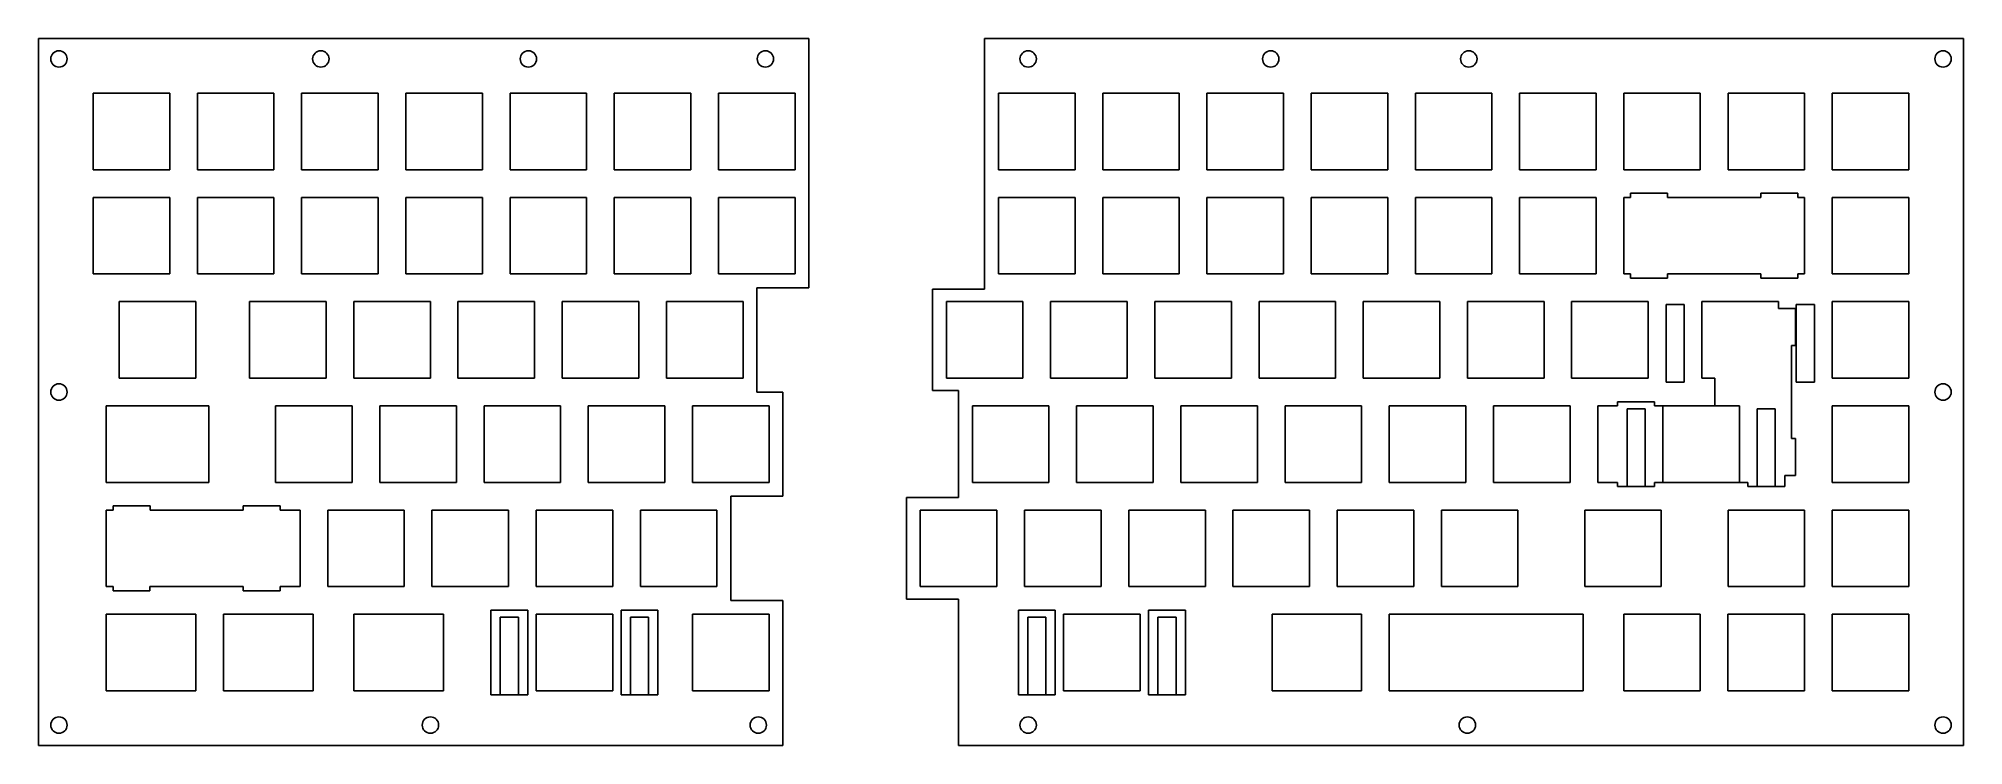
# Model space of a CAD drawing. Extents: x -28 to 324, y 197 to 327.
import ezdxf

# ---------------------------------------------------------------- set-up
doc = ezdxf.new("R2010")
doc.units = 0
doc.header["$MEASUREMENT"] = 0

msp = doc.modelspace()

# ---------------------------------------------------------------- linework, layer by layer
at = {"color": 7, "linetype": 'Continuous', "true_color": 0xffffff}
for p, q in [((112.92, 326.68), (-27.91, 326.68)), ((-27.91, 326.68), (-27.91, 197.43)), ((112.92, 281.1), (112.92, 326.68)), ((145.04, 280.85), (145.04, 326.68)), ((323.97, 326.68), (145.04, 326.68)), ((323.97, 326.68), (323.97, 197.43)), ((261.87, 297.63), (263.12, 297.63)), ((269.87, 298.38), (263.12, 298.38)), ((263.12, 298.38), (263.12, 297.63)), ((269.87, 297.63), (269.87, 298.38)), ((286.92, 297.63), (286.92, 298.38)), ((293.67, 298.38), (286.92, 298.38)), ((293.67, 298.38), (293.67, 297.63)), ((263.11, 282.88), (263.11, 283.63)), ((263.11, 282.88), (269.86, 282.88)), ((269.86, 283.63), (269.86, 282.88)), ((286.91, 283.63), (286.91, 282.88)), ((286.91, 282.88), (293.66, 282.88)), ((293.66, 282.88), (293.66, 283.63)), ((294.91, 283.63), (293.66, 283.63)), ((103.39, 262.05), (103.39, 281.1)), ((112.92, 281.1), (103.39, 281.1)), ((135.52, 262.3), (135.52, 280.85)), ((135.52, 280.85), (145.04, 280.85)), ((276.15, 278.58), (290.15, 278.58)), ((276.15, 278.58), (276.15, 264.58)), ((290.15, 278.58), (290.15, 277.33)), ((290.15, 277.33), (293.28, 277.33)), ((293.28, 277.33), (293.28, 270.58)), ((292.53, 270.58), (292.53, 253.53)), ((293.28, 270.58), (292.53, 270.58)), ((276.15, 264.58), (278.53, 264.58)), ((278.53, 264.58), (278.53, 259.53)), ((103.39, 262.05), (108.16, 262.05)), ((108.16, 243), (108.16, 262.05)), ((135.52, 262.3), (140.28, 262.3)), ((140.28, 242.75), (140.28, 262.3)), ((257.1, 259.53), (260.73, 259.53)), ((257.1, 245.53), (257.1, 259.53)), ((260.73, 259.53), (260.73, 260.28)), ((260.73, 260.28), (267.48, 260.28)), ((267.48, 260.28), (267.48, 259.53)), ((278.53, 259.53), (267.48, 259.53)), ((292.53, 253.53), (293.28, 253.53)), ((293.28, 253.53), (293.28, 246.78)), ((293.28, 246.78), (291.28, 246.78)), ((291.28, 246.78), (291.28, 244.78)), ((98.63, 223.95), (98.63, 243)), ((108.16, 243), (98.63, 243)), ((260.73, 245.53), (257.1, 245.53)), ((260.73, 244.78), (260.73, 245.53)), ((267.48, 244.78), (260.73, 244.78)), ((283.01, 245.53), (267.48, 245.53)), ((267.48, 245.53), (267.48, 244.78)), ((284.53, 245.53), (283.01, 245.53)), ((284.53, 244.78), (284.53, 245.53)), ((291.28, 244.78), (284.53, 244.78)), ((-15.53, 240.48), (-14.27, 240.48)), ((-7.52, 241.23), (-14.27, 241.23)), ((-14.27, 241.23), (-14.27, 240.48)), ((-7.52, 240.48), (-7.52, 241.23)), ((-7.52, 240.48), (9.53, 240.48)), ((9.53, 240.48), (9.53, 241.23)), ((16.28, 241.23), (9.53, 241.23)), ((16.28, 241.23), (16.28, 240.48)), ((16.28, 240.48), (19.91, 240.48)), ((130.75, 224.2), (130.75, 242.75)), ((130.75, 242.75), (140.28, 242.75)), ((-15.53, 226.48), (-14.28, 226.48)), ((-14.28, 226.48), (-14.28, 225.73)), ((-14.28, 225.73), (-7.53, 225.73)), ((-7.53, 225.73), (-7.53, 226.48)), ((-7.53, 226.48), (9.52, 226.48)), ((-7.53, 226.48), (-7.53, 225.73)), ((9.52, 226.48), (9.52, 225.73)), ((9.52, 225.73), (16.27, 225.73)), ((16.27, 225.73), (16.27, 226.48)), ((16.27, 226.48), (19.91, 226.48)), ((98.63, 223.95), (108.16, 223.95)), ((108.16, 223.95), (108.16, 197.43)), ((130.75, 224.2), (140.28, 224.2)), ((140.28, 224.2), (140.28, 197.43)), ((-15.53, 221.43), (-15.53, 207.43)), ((-15.53, 221.43), (0.86, 221.43)), ((0.86, 221.43), (0.86, 207.43)), ((5.91, 221.43), (22.29, 221.43)), ((29.72, 221.43), (29.72, 207.43)), ((29.72, 221.43), (46.1, 221.43)), ((46.1, 221.43), (46.1, 207.43)), ((63.06, 221.43), (63.06, 207.43)), ((159.47, 221.43), (159.47, 207.43)), ((197.57, 221.43), (197.57, 207.43)), ((197.57, 221.43), (213.95, 221.43)), ((219, 221.43), (254.43, 221.43)), ((219, 221.43), (219, 207.43)), ((254.43, 221.43), (254.43, 207.43)), ((-15.53, 207.43), (0.86, 207.43)), ((5.91, 207.43), (22.29, 207.43)), ((29.72, 207.43), (46.1, 207.43)), ((197.57, 207.43), (213.95, 207.43)), ((219, 207.43), (254.43, 207.43)), ((-27.91, 197.43), (108.16, 197.43)), ((140.28, 197.43), (323.97, 197.43))]:
    msp.add_line(p, q, dxfattribs=at)
at = {"color": 7, "true_color": 0xffffff}
for p, q in [((-17.91, 316.68), (-3.91, 316.68)), ((-17.91, 302.68), (-17.91, 316.68)), ((-3.91, 316.68), (-3.91, 302.68)), ((1.14, 316.68), (15.14, 316.68)), ((1.14, 302.68), (1.14, 316.68)), ((15.14, 316.68), (15.14, 302.68)), ((20.19, 316.68), (34.19, 316.68)), ((20.19, 302.68), (20.19, 316.68)), ((34.19, 316.68), (34.19, 302.68)), ((39.24, 316.68), (53.24, 316.68)), ((39.24, 302.68), (39.24, 316.68)), ((53.24, 316.68), (53.24, 302.68)), ((58.29, 316.68), (72.29, 316.68)), ((58.29, 302.68), (58.29, 316.68)), ((72.29, 316.68), (72.29, 302.68)), ((77.34, 316.68), (91.34, 316.68)), ((77.34, 302.68), (77.34, 316.68)), ((91.34, 316.68), (91.34, 302.68)), ((96.39, 316.68), (110.39, 316.68)), ((96.39, 302.68), (96.39, 316.68)), ((110.39, 316.68), (110.39, 302.68)), ((147.57, 316.68), (161.56, 316.68)), ((147.57, 302.68), (147.57, 316.68)), ((161.56, 316.68), (161.56, 302.68)), ((166.62, 316.68), (180.61, 316.68)), ((166.62, 302.68), (166.62, 316.68)), ((180.61, 316.68), (180.61, 302.68)), ((185.67, 316.68), (199.66, 316.68)), ((185.67, 302.68), (185.67, 316.68)), ((199.66, 316.68), (199.66, 302.68)), ((204.72, 316.68), (218.71, 316.68)), ((204.72, 302.68), (204.72, 316.68)), ((218.71, 316.68), (218.71, 302.68)), ((223.77, 316.68), (237.76, 316.68)), ((223.77, 302.68), (223.77, 316.68)), ((237.76, 316.68), (237.76, 302.68)), ((242.82, 316.68), (256.81, 316.68)), ((242.82, 302.68), (242.82, 316.68)), ((256.81, 316.68), (256.81, 302.68)), ((261.87, 316.68), (275.86, 316.68)), ((261.87, 302.68), (261.87, 316.68)), ((275.86, 316.68), (275.86, 302.68)), ((280.92, 316.68), (294.91, 316.68)), ((280.92, 302.68), (280.92, 316.68)), ((294.91, 316.68), (294.91, 302.68)), ((299.97, 316.68), (313.96, 316.68)), ((299.97, 302.68), (299.97, 316.68)), ((313.96, 316.68), (313.96, 302.68)), ((-3.91, 302.68), (-17.91, 302.68)), ((15.14, 302.68), (1.14, 302.68)), ((34.19, 302.68), (20.19, 302.68)), ((53.24, 302.68), (39.24, 302.68)), ((72.29, 302.68), (58.29, 302.68)), ((91.34, 302.68), (77.34, 302.68)), ((110.39, 302.68), (96.39, 302.68)), ((161.56, 302.68), (147.57, 302.68)), ((180.61, 302.68), (166.62, 302.68)), ((199.66, 302.68), (185.67, 302.68)), ((218.71, 302.68), (204.72, 302.68)), ((237.76, 302.68), (223.77, 302.68)), ((256.81, 302.68), (242.82, 302.68)), ((275.86, 302.68), (261.87, 302.68)), ((294.91, 302.68), (280.92, 302.68)), ((313.96, 302.68), (299.97, 302.68)), ((-17.91, 297.63), (-3.91, 297.63)), ((-17.91, 283.63), (-17.91, 297.63)), ((-3.91, 297.63), (-3.91, 283.63)), ((1.14, 297.63), (15.14, 297.63)), ((1.14, 283.63), (1.14, 297.63)), ((15.14, 297.63), (15.14, 283.63)), ((20.19, 297.63), (34.19, 297.63)), ((20.19, 283.63), (20.19, 297.63)), ((34.19, 297.63), (34.19, 283.63)), ((39.24, 297.63), (53.24, 297.63)), ((39.24, 283.63), (39.24, 297.63)), ((53.24, 297.63), (53.24, 283.63)), ((58.29, 297.63), (72.29, 297.63)), ((58.29, 283.63), (58.29, 297.63)), ((72.29, 297.63), (72.29, 283.63)), ((77.34, 297.63), (91.34, 297.63)), ((77.34, 283.63), (77.34, 297.63)), ((91.34, 297.63), (91.34, 283.63)), ((96.39, 297.63), (110.39, 297.63)), ((96.39, 283.63), (96.39, 297.63)), ((110.39, 297.63), (110.39, 283.63)), ((147.57, 297.63), (161.56, 297.63)), ((147.57, 283.63), (147.57, 297.63)), ((161.56, 297.63), (161.56, 283.63)), ((166.62, 297.63), (180.61, 297.63)), ((166.62, 283.63), (166.62, 297.63)), ((180.61, 297.63), (180.61, 283.63)), ((185.67, 297.63), (199.66, 297.63)), ((185.67, 283.63), (185.67, 297.63)), ((199.66, 297.63), (199.66, 283.63)), ((204.72, 297.63), (218.71, 297.63)), ((204.72, 283.63), (204.72, 297.63)), ((218.71, 297.63), (218.71, 283.63)), ((223.77, 297.63), (237.76, 297.63)), ((223.77, 283.63), (223.77, 297.63)), ((237.76, 297.63), (237.76, 283.63)), ((242.82, 297.63), (256.81, 297.63)), ((242.82, 283.63), (242.82, 297.63)), ((256.81, 297.63), (256.81, 283.63)), ((261.87, 297.63), (261.87, 283.63)), ((286.92, 297.63), (269.87, 297.63)), ((294.91, 297.63), (293.67, 297.63)), ((294.91, 283.63), (294.91, 297.63)), ((299.97, 297.63), (313.96, 297.63)), ((299.97, 283.63), (299.97, 297.63)), ((313.96, 297.63), (313.96, 283.63)), ((-3.91, 283.63), (-17.91, 283.63)), ((15.14, 283.63), (1.14, 283.63)), ((34.19, 283.63), (20.19, 283.63)), ((53.24, 283.63), (39.24, 283.63)), ((72.29, 283.63), (58.29, 283.63)), ((91.34, 283.63), (77.34, 283.63)), ((110.39, 283.63), (96.39, 283.63)), ((161.56, 283.63), (147.57, 283.63)), ((180.61, 283.63), (166.62, 283.63)), ((199.66, 283.63), (185.67, 283.63)), ((218.71, 283.63), (204.72, 283.63)), ((237.76, 283.63), (223.77, 283.63)), ((256.81, 283.63), (242.82, 283.63)), ((261.87, 283.63), (263.11, 283.63)), ((269.86, 283.63), (286.91, 283.63)), ((313.96, 283.63), (299.97, 283.63)), ((-13.14, 278.58), (0.86, 278.58)), ((-13.14, 264.58), (-13.14, 278.58)), ((0.86, 278.58), (0.86, 264.58)), ((10.67, 278.58), (24.67, 278.58)), ((10.67, 264.58), (10.67, 278.58)), ((24.67, 278.58), (24.67, 264.58)), ((29.72, 278.58), (43.72, 278.58)), ((29.72, 264.58), (29.72, 278.58)), ((43.72, 278.58), (43.72, 264.58)), ((48.77, 278.58), (62.77, 278.58)), ((48.77, 264.58), (48.77, 278.58)), ((62.77, 278.58), (62.77, 264.58)), ((67.82, 278.58), (81.82, 278.58)), ((67.82, 264.58), (67.82, 278.58)), ((81.82, 278.58), (81.82, 264.58)), ((86.87, 278.58), (100.87, 278.58)), ((86.87, 264.58), (86.87, 278.58)), ((100.87, 278.58), (100.87, 264.58)), ((138.04, 278.58), (152.04, 278.58)), ((138.04, 264.58), (138.04, 278.58)), ((152.04, 278.58), (152.04, 264.58)), ((157.09, 278.58), (171.09, 278.58)), ((157.09, 264.58), (157.09, 278.58)), ((171.09, 278.58), (171.09, 264.58)), ((176.14, 278.58), (190.14, 278.58)), ((176.14, 264.58), (176.14, 278.58)), ((190.14, 278.58), (190.14, 264.58)), ((195.19, 278.58), (209.19, 278.58)), ((195.19, 264.58), (195.19, 278.58)), ((209.19, 278.58), (209.19, 264.58)), ((214.24, 278.58), (228.24, 278.58)), ((214.24, 264.58), (214.24, 278.58)), ((228.24, 278.58), (228.24, 264.58)), ((233.29, 278.58), (247.29, 278.58)), ((233.29, 264.58), (233.29, 278.58)), ((247.29, 278.58), (247.29, 264.58)), ((252.34, 278.58), (266.34, 278.58)), ((252.34, 264.58), (252.34, 278.58)), ((266.34, 278.58), (266.34, 264.58)), ((299.97, 278.58), (313.96, 278.58)), ((299.97, 264.58), (299.97, 278.58)), ((313.96, 278.58), (313.96, 264.58)), ((0.86, 264.58), (-13.14, 264.58)), ((24.67, 264.58), (10.67, 264.58)), ((43.72, 264.58), (29.72, 264.58)), ((62.77, 264.58), (48.77, 264.58)), ((81.82, 264.58), (67.82, 264.58)), ((100.87, 264.58), (86.87, 264.58)), ((152.04, 264.58), (138.04, 264.58)), ((171.09, 264.58), (157.09, 264.58)), ((190.14, 264.58), (176.14, 264.58)), ((209.19, 264.58), (195.19, 264.58)), ((228.24, 264.58), (214.24, 264.58)), ((247.29, 264.58), (233.29, 264.58)), ((266.34, 264.58), (252.34, 264.58)), ((313.96, 264.58), (299.97, 264.58)), ((-15.53, 259.53), (3.24, 259.53)), ((-15.53, 245.53), (-15.53, 259.53)), ((3.24, 259.53), (3.24, 245.53)), ((15.43, 259.53), (29.43, 259.53)), ((15.43, 245.53), (15.43, 259.53)), ((29.43, 259.53), (29.43, 245.53)), ((34.48, 259.53), (48.48, 259.53)), ((34.48, 245.53), (34.48, 259.53)), ((48.48, 259.53), (48.48, 245.53)), ((53.53, 259.53), (67.53, 259.53)), ((53.53, 245.53), (53.53, 259.53)), ((67.53, 259.53), (67.53, 245.53)), ((72.58, 259.53), (86.58, 259.53)), ((72.58, 245.53), (72.58, 259.53)), ((86.58, 259.53), (86.58, 245.53)), ((91.63, 259.53), (105.63, 259.53)), ((91.63, 245.53), (91.63, 259.53)), ((105.63, 259.53), (105.63, 245.53)), ((142.8, 259.53), (156.8, 259.53)), ((142.8, 245.53), (142.8, 259.53)), ((156.8, 259.53), (156.8, 245.53)), ((161.85, 259.53), (175.85, 259.53)), ((161.85, 245.53), (161.85, 259.53)), ((175.85, 259.53), (175.85, 245.53)), ((180.9, 259.53), (194.9, 259.53)), ((180.9, 245.53), (180.9, 259.53)), ((194.9, 259.53), (194.9, 245.53)), ((199.95, 259.53), (213.95, 259.53)), ((199.95, 245.53), (199.95, 259.53)), ((213.95, 259.53), (213.95, 245.53)), ((219, 259.53), (233, 259.53)), ((219, 245.53), (219, 259.53)), ((233, 259.53), (233, 245.53)), ((238.05, 259.53), (252.05, 259.53)), ((238.05, 245.53), (238.05, 259.53)), ((252.05, 259.53), (252.05, 245.53)), ((299.97, 259.53), (313.96, 259.53)), ((299.97, 245.53), (299.97, 259.53)), ((313.96, 259.53), (313.96, 245.53)), ((3.24, 245.53), (-15.53, 245.53)), ((29.43, 245.53), (15.43, 245.53)), ((48.48, 245.53), (34.48, 245.53)), ((67.53, 245.53), (53.53, 245.53)), ((86.58, 245.53), (72.58, 245.53)), ((105.63, 245.53), (91.63, 245.53)), ((156.8, 245.53), (142.8, 245.53)), ((175.85, 245.53), (161.85, 245.53)), ((194.9, 245.53), (180.9, 245.53)), ((213.95, 245.53), (199.95, 245.53)), ((233, 245.53), (219, 245.53)), ((252.05, 245.53), (238.05, 245.53)), ((283.01, 245.53), (269.01, 245.53)), ((313.96, 245.53), (299.97, 245.53)), ((-15.53, 240.48), (-15.53, 226.48)), ((19.91, 226.48), (19.91, 240.48)), ((24.96, 240.48), (38.96, 240.48)), ((24.96, 226.48), (24.96, 240.48)), ((38.96, 240.48), (38.96, 226.48)), ((44.01, 240.48), (58.01, 240.48)), ((44.01, 226.48), (44.01, 240.48)), ((58.01, 240.48), (58.01, 226.48)), ((63.06, 240.48), (77.06, 240.48)), ((63.06, 226.48), (63.06, 240.48)), ((77.06, 240.48), (77.06, 226.48)), ((82.11, 240.48), (96.11, 240.48)), ((82.11, 226.48), (82.11, 240.48)), ((96.11, 240.48), (96.11, 226.48)), ((133.28, 240.48), (147.28, 240.48)), ((133.28, 226.48), (133.28, 240.48)), ((147.28, 240.48), (147.28, 226.48)), ((152.33, 240.48), (166.33, 240.48)), ((152.33, 226.48), (152.33, 240.48)), ((166.33, 240.48), (166.33, 226.48)), ((171.38, 240.48), (185.38, 240.48)), ((171.38, 226.48), (171.38, 240.48)), ((185.38, 240.48), (185.38, 226.48)), ((190.43, 240.48), (204.43, 240.48)), ((190.43, 226.48), (190.43, 240.48)), ((204.43, 240.48), (204.43, 226.48)), ((209.48, 240.48), (223.48, 240.48)), ((209.48, 226.48), (209.48, 240.48)), ((223.48, 240.48), (223.48, 226.48)), ((228.53, 240.48), (242.53, 240.48)), ((228.53, 226.48), (228.53, 240.48)), ((242.53, 240.48), (242.53, 226.48)), ((254.72, 240.48), (268.72, 240.48)), ((254.72, 226.48), (254.72, 240.48)), ((268.72, 240.48), (268.72, 226.48)), ((280.92, 240.48), (294.91, 240.48)), ((280.92, 226.48), (280.92, 240.48)), ((294.91, 240.48), (294.91, 226.48)), ((299.97, 240.48), (313.96, 240.48)), ((299.97, 226.48), (299.97, 240.48)), ((313.96, 240.48), (313.96, 226.48)), ((38.96, 226.48), (24.96, 226.48)), ((58.01, 226.48), (44.01, 226.48)), ((77.06, 226.48), (63.06, 226.48)), ((96.11, 226.48), (82.11, 226.48)), ((147.28, 226.48), (133.28, 226.48)), ((166.33, 226.48), (152.33, 226.48)), ((185.38, 226.48), (171.38, 226.48)), ((204.43, 226.48), (190.43, 226.48)), ((223.48, 226.48), (209.48, 226.48)), ((242.53, 226.48), (228.53, 226.48)), ((268.72, 226.48), (254.72, 226.48)), ((294.91, 226.48), (280.92, 226.48)), ((313.96, 226.48), (299.97, 226.48)), ((61.53, 222.18), (54.78, 222.18)), ((54.78, 222.18), (54.78, 206.68)), ((61.53, 206.68), (61.53, 222.18)), ((78.58, 222.18), (78.58, 206.68)), ((85.33, 222.18), (78.58, 222.18)), ((85.33, 206.68), (85.33, 222.18)), ((157.95, 222.18), (151.2, 222.18)), ((151.2, 222.18), (151.2, 206.68)), ((157.95, 206.68), (157.95, 222.18)), ((175, 222.18), (175, 206.68)), ((181.75, 222.18), (175, 222.18)), ((181.75, 206.68), (181.75, 222.18)), ((5.91, 207.43), (5.91, 221.43)), ((22.29, 221.43), (22.29, 207.43)), ((29.72, 207.43), (29.72, 221.43)), ((77.06, 221.43), (63.06, 221.43)), ((77.06, 207.43), (77.06, 221.43)), ((91.63, 221.43), (105.63, 221.43)), ((91.63, 207.43), (91.63, 221.43)), ((105.63, 221.43), (105.63, 207.43)), ((173.47, 221.43), (159.47, 221.43)), ((173.47, 207.43), (173.47, 221.43)), ((213.95, 221.43), (213.95, 207.43)), ((261.86, 221.43), (275.86, 221.43)), ((261.86, 207.43), (261.86, 221.43)), ((275.86, 221.43), (275.86, 207.43)), ((280.91, 221.43), (294.91, 221.43)), ((280.91, 207.43), (280.91, 221.43)), ((294.91, 221.43), (294.91, 207.43)), ((299.97, 221.43), (313.96, 221.43)), ((299.97, 207.43), (299.97, 221.43)), ((313.96, 221.43), (313.96, 207.43)), ((54.78, 206.68), (61.53, 206.68)), ((63.06, 207.43), (77.06, 207.43)), ((78.58, 206.68), (85.33, 206.68)), ((105.63, 207.43), (91.63, 207.43)), ((151.2, 206.68), (157.95, 206.68)), ((159.47, 207.43), (173.47, 207.43)), ((175, 206.68), (181.75, 206.68)), ((275.86, 207.43), (261.86, 207.43)), ((294.91, 207.43), (280.91, 207.43)), ((313.96, 207.43), (299.97, 207.43))]:
    msp.add_line(p, q, dxfattribs=at)
for p, q in [((272.9, 278.03), (269.6, 278.03)), ((269.6, 278.03), (269.6, 263.83)), ((272.9, 263.83), (272.9, 278.03)), ((296.7, 278.03), (293.4, 278.03)), ((293.4, 278.03), (293.4, 263.83)), ((296.7, 263.83), (296.7, 278.03)), ((269.6, 263.83), (272.9, 263.83)), ((293.4, 263.83), (296.7, 263.83)), ((265.76, 258.98), (262.46, 258.98)), ((262.46, 258.98), (262.46, 244.78)), ((265.76, 244.78), (265.76, 258.98)), ((283.01, 259.53), (269.01, 259.53)), ((269.01, 259.53), (269.01, 245.53)), ((283.01, 245.53), (283.01, 259.53)), ((289.56, 258.98), (286.26, 258.98)), ((286.26, 258.98), (286.26, 244.78)), ((289.56, 244.78), (289.56, 258.98)), ((262.46, 244.78), (265.76, 244.78)), ((286.26, 244.78), (289.56, 244.78)), ((59.81, 220.88), (56.51, 220.88)), ((56.51, 220.88), (56.51, 206.68)), ((59.81, 206.68), (59.81, 220.88)), ((83.61, 220.88), (80.31, 220.88)), ((80.31, 220.88), (80.31, 206.68)), ((83.61, 206.68), (83.61, 220.88)), ((156.22, 220.88), (152.92, 220.88)), ((152.92, 220.88), (152.92, 206.68)), ((156.22, 206.68), (156.22, 220.88)), ((180.02, 220.88), (176.72, 220.88)), ((176.72, 220.88), (176.72, 206.68)), ((180.02, 206.68), (180.02, 220.88)), ((56.51, 206.68), (59.81, 206.68)), ((80.31, 206.68), (83.61, 206.68)), ((152.92, 206.68), (156.22, 206.68)), ((176.72, 206.68), (180.02, 206.68))]:
    msp.add_line(p, q)
at = {"color": 7, "linetype": 'Continuous', "true_color": 0xffffff}
for centre in [(-24.17, 322.94), (23.7, 322.94), (61.64, 322.94), (104.96, 322.94), (153, 322.94), (197.34, 322.94), (233.54, 322.94), (320.23, 322.94), (-24.17, 262.05), (320.23, 262.05), (-24.17, 201.16), (43.74, 201.16), (103.66, 201.16), (153, 201.16), (233.27, 201.16), (320.23, 201.16)]:
    msp.add_circle(centre, 1.5, dxfattribs=at)

doc.saveas('drawing.dxf')
